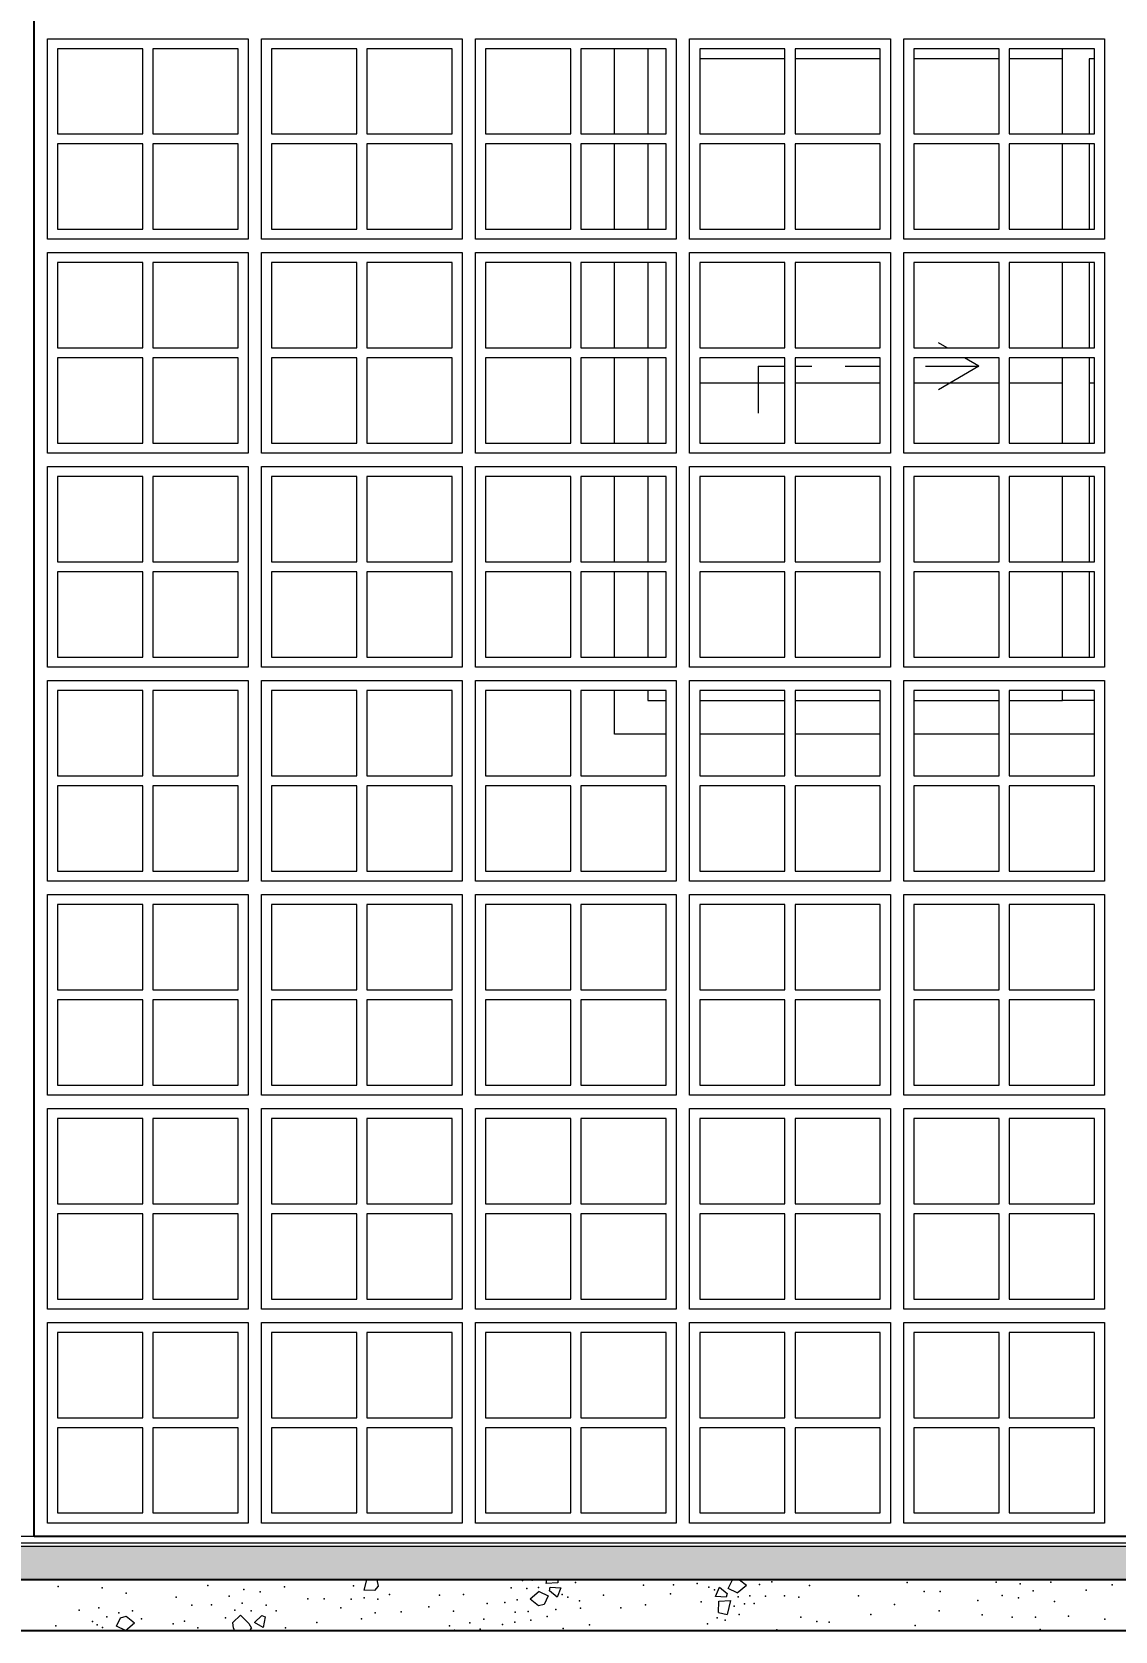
# Model space of a CAD drawing. Header units: metres. Extents: x -77 to 95, y 0 to 9.
# Drawn here: x -15.136 to -13.517, y -0.142 to 2.25 of the extents above; entities that cross this region are included whole.
import ezdxf

# ---------------------------------------------------------------- set-up
doc = ezdxf.new("R2010")
doc.units = ezdxf.units.M
doc.header["$MEASUREMENT"] = 0
doc.layers.add('COTAS EXECUTIVO.EXEC', color=7, linetype='Continuous')
doc.layers.add('LAJES.EST', color=7, linetype='Continuous')
for name, color, linetype, lineweight, true_color in [('COTAS EXECUTIVO.EXEC_Caneta_No__25', 7, 'Continuous', 13, 0x982312), ('Janelas Archicad_Caneta_No__9', 7, 'Continuous', 5, 0x020202), ('Janelas Archicad_Caneta_No__97', 7, 'Continuous', 5, 0x6b6b6b), ('LAJES.EST_Caneta_No__95', 7, 'Continuous', 0, 0xaeaeae)]:
    doc.layers.add(name, color=color, linetype=linetype, lineweight=lineweight, true_color=true_color)
for name, color, linetype, lineweight in [('Janelas Archicad_Caneta_No__241', 7, 'Continuous', 13), ('Janelas Archicad_Caneta_No__3', 7, 'Continuous', 25), ('Janelas Archicad_Caneta_No__43', 44, 'Continuous', 0), ('LAJES.EST_Caneta_No__241', 7, 'Continuous', 13), ('LAJES.EST_Caneta_No__3', 7, 'Continuous', 25), ('PAREDE CONSTRUIR_Caneta_No__241', 7, 'Continuous', 13)]:
    doc.layers.add(name, color=color, linetype=linetype, lineweight=lineweight)
doc.styles.add('ESTILO_GERADO_1', font='arial.ttf')
doc.dimstyles.new('ESTILO_GERADO__4', dxfattribs={"dimtxt": 0.1, "dimasz": 0.0475, "dimexe": 0.18, "dimexo": 0.576106, "dimgap": 0, "dimtad": 1, "dimzin": 0, "dimdsep": 46, "dimtxsty": 'ESTILO_GERADO_1', "dimblk": 'ARROWHEAD_11', "dimblk1": 'ARROWHEAD_11', "dimblk2": 'ARROWHEAD_11', "dimcen": 0.09, "dimclrd": 256, "dimclre": 256, "dimclrt": 256, "dimadec": 0, "dimazin": 0, "dimtfac": 1, "dimtdec": 4, "dimtmove": 0, "dimatfit": 3, "dimfxl": 0, "dimtolj": 1, "dimtzin": 0, "dimarcsym": 0})

# ---------------------------------------------------------------- blocks, each defined once
blk = doc.blocks.new('*X10', base_point=(-62.4632, 0))
at = {"layer": 'LAJES.EST_Caneta_No__241', "color": 7, "linetype": 'Continuous', "lineweight": 13}
for p, q in [((-14.6359, -0.065), (-14.6397, -0.0806)), ((-14.6202, -0.065), (-14.6183, -0.0744)), ((-14.3674, -0.0707), (-14.366, -0.065)), ((-14.35, -0.0696), (-14.3674, -0.0707)), ((-14.3498, -0.065), (-14.35, -0.0696)), ((-14.0949, -0.0778), (-14.0887, -0.065)), ((-14.0887, -0.065), (-14.0885, -0.065)), ((-14.078, -0.065), (-14.0679, -0.073)), ((-14.6236, -0.081), (-14.6397, -0.0806)), ((-14.6183, -0.0744), (-14.6236, -0.081)), ((-14.3775, -0.0826), (-14.3912, -0.0937)), ((-14.3785, -0.1037), (-14.3912, -0.0937)), ((-14.3775, -0.0826), (-14.3642, -0.0889)), ((-14.3642, -0.0889), (-14.3703, -0.1017)), ((-14.3623, -0.0813), (-14.361, -0.0761)), ((-14.3507, -0.0908), (-14.3623, -0.0813)), ((-14.361, -0.0761), (-14.3451, -0.0768)), ((-14.3451, -0.0768), (-14.3507, -0.0908)), ((-14.114, -0.0899), (-14.1083, -0.0759)), ((-14.0981, -0.0907), (-14.114, -0.0899)), ((-14.1083, -0.0759), (-14.0967, -0.0854)), ((-14.0967, -0.0854), (-14.0981, -0.0907)), ((-14.0815, -0.0842), (-14.0949, -0.0778)), ((-14.0815, -0.0842), (-14.0679, -0.073)), ((-15.0033, -0.1216), (-14.9951, -0.1195)), ((-14.9951, -0.1195), (-14.9824, -0.1295)), ((-14.8357, -0.1289), (-14.8241, -0.1177)), ((-14.8241, -0.1177), (-14.8119, -0.1303)), ((-14.8034, -0.1286), (-14.7924, -0.1184)), ((-14.7924, -0.1184), (-14.7874, -0.1205)), ((-14.3703, -0.1017), (-14.3785, -0.1037)), ((-14.1097, -0.1137), (-14.109, -0.0971)), ((-14.1097, -0.1137), (-14.0967, -0.1166)), ((-14.109, -0.0971), (-14.0916, -0.096)), ((-14.0916, -0.096), (-14.0967, -0.1166)), ((-15.0094, -0.1343), (-15.0033, -0.1216)), ((-14.9961, -0.1407), (-15.0094, -0.1343)), ((-14.9961, -0.1407), (-14.9824, -0.1295)), ((-14.8348, -0.1372), (-14.8357, -0.1289)), ((-14.8348, -0.1372), (-14.8333, -0.1415)), ((-14.8119, -0.1303), (-14.8076, -0.1373)), ((-14.8101, -0.1415), (-14.8076, -0.1373)), ((-14.7902, -0.1361), (-14.8034, -0.1286)), ((-14.7874, -0.1205), (-14.7902, -0.1361))]:
    blk.add_line(p, q, dxfattribs=at)
for p in [(-14.4028, -0.0662), (-14.3883, -0.0656), (-14.3235, -0.0689), (-14.1415, -0.0705), (-14.0299, -0.0681), (-13.8276, -0.0691), (-13.6943, -0.0685), (-13.6585, -0.0711), (-13.6127, -0.0687), (-15.0969, -0.0749), (-15.0308, -0.0772), (-14.9951, -0.085), (-14.9203, -0.091), (-14.8729, -0.0736), (-14.8411, -0.0896), (-14.8189, -0.0792), (-14.7946, -0.083), (-14.7584, -0.0754), (-14.7235, -0.0935), (-14.6993, -0.0933), (-14.6587, -0.0938), (-14.6551, -0.0738), (-14.6392, -0.0918), (-14.6188, -0.0937), (-14.6012, -0.0868), (-14.5266, -0.0878), (-14.4906, -0.0869), (-14.4195, -0.0772), (-14.4105, -0.0947), (-14.3963, -0.0779), (-14.3787, -0.0765), (-14.3432, -0.0869), (-14.335, -0.0908), (-14.2817, -0.0877), (-14.2215, -0.0732), (-14.1812, -0.0861), (-14.1771, -0.0723), (-14.124, -0.0759), (-14.1158, -0.0798), (-14.0804, -0.0902), (-14.0628, -0.0889), (-14.0485, -0.072), (-14.0395, -0.0895), (-14.011, -0.0889), (-13.9897, -0.0911), (-13.9738, -0.0736), (-13.9003, -0.089), (-13.8023, -0.0825), (-13.7781, -0.0823), (-13.6857, -0.0882), (-13.6614, -0.092), (-13.6392, -0.0816), (-13.5599, -0.0802), (-13.5211, -0.0724), (-15.0652, -0.1105), (-15.0359, -0.1071), (-15.0059, -0.1141), (-14.9854, -0.1114), (-14.8967, -0.1031), (-14.8675, -0.1026), (-14.8324, -0.1102), (-14.8218, -0.1001), (-14.8084, -0.1116), (-14.786, -0.1027), (-14.7707, -0.1112), (-14.674, -0.1067), (-14.6229, -0.1143), (-14.5842, -0.1128), (-14.5425, -0.1052), (-14.5055, -0.1121), (-14.4552, -0.1006), (-14.4291, -0.0987), (-14.4137, -0.1131), (-14.3943, -0.1125), (-14.3529, -0.1095), (-14.3175, -0.0962), (-14.3157, -0.1072), (-14.2554, -0.107), (-14.2187, -0.1026), (-14.1356, -0.0978), (-14.0863, -0.1044), (-14.0788, -0.1166), (-14.0707, -0.1011), (-14.0562, -0.1005), (-13.8818, -0.117), (-13.8465, -0.102), (-13.7796, -0.1114), (-13.7219, -0.0958), (-13.7154, -0.1173), (-13.6074, -0.0976), (-13.5866, -0.1191), (-15.1003, -0.1336), (-15.0453, -0.1274), (-15.0386, -0.1324), (-15.0304, -0.1364), (-15.0241, -0.1204), (-14.9723, -0.1232), (-14.9248, -0.131), (-14.9079, -0.1266), (-14.8878, -0.1369), (-14.8464, -0.1216), (-14.7571, -0.1367), (-14.7099, -0.1286), (-14.6432, -0.1235), (-14.5119, -0.1336), (-14.5043, -0.1405), (-14.4813, -0.1292), (-14.4658, -0.1388), (-14.4605, -0.124), (-14.4324, -0.1317), (-14.4139, -0.1281), (-14.3899, -0.1251), (-14.3658, -0.1199), (-14.3419, -0.1376), (-14.3026, -0.1324), (-14.1261, -0.1307), (-14.1117, -0.122), (-14.0997, -0.1251), (-14.0222, -0.1396), (-13.9864, -0.121), (-13.9624, -0.1275), (-13.9444, -0.1281), (-13.8155, -0.1331), (-13.6707, -0.1208), (-13.6358, -0.1207), (-13.6286, -0.1394), (-13.5321, -0.1237)]:
    blk.add_point(p, dxfattribs=at)
blk = doc.blocks.new('*D12', base_point=(-62.4632, 0))
at = {"layer": 'COTAS EXECUTIVO.EXEC_Caneta_No__25', "linetype": 'Continuous', "lineweight": 13, "true_color": 0x982312}
for points in [[(-1.472, 3.25), (-1.4711, 3.2452), (-1.4684, 3.2412), (-1.4643, 3.2385), (-1.4595, 3.2375), (-1.4547, 3.2385), (-1.4507, 3.2412), (-1.448, 3.2452), (-1.447, 3.25), (-1.448, 3.2548), (-1.4507, 3.2588), (-1.4547, 3.2615), (-1.4595, 3.2625), (-1.4643, 3.2615), (-1.4684, 3.2588), (-1.4711, 3.2548)], [(-1.472, -0.015), (-1.4711, -0.0198), (-1.4684, -0.0238), (-1.4643, -0.0265), (-1.4595, -0.0275), (-1.4547, -0.0265), (-1.4507, -0.0238), (-1.448, -0.0198), (-1.447, -0.015), (-1.448, -0.0102), (-1.4507, -0.0062), (-1.4547, -0.0035), (-1.4595, -0.0025), (-1.4643, -0.0035), (-1.4684, -0.0062), (-1.4711, -0.0102)]]:
    blk.add_hatch(color=24, dxfattribs=at).paths.add_polyline_path(points)
at = {"layer": 'COTAS EXECUTIVO.EXEC_Caneta_No__25', "color": 24, "linetype": 'Continuous', "lineweight": 13, "true_color": 0x982312}
for p, q in [((-1.472, 3.25), (-2.0356, 3.25)), ((-1.4595, -0.0025), (-1.4595, 3.2375)), ((-1.4126, 3.25), (-1.447, 3.25)), ((-1.472, -0.015), (-2.0356, -0.015)), ((-1.4126, -0.015), (-1.447, -0.015)), ((-1.4595, -0.04), (-1.4595, -0.0275))]:
    blk.add_line(p, q, dxfattribs=at)
for centre in [(-1.4595, 3.25), (-1.4595, -0.015)]:
    blk.add_circle(centre, 0.0125, dxfattribs=at)
at = {"layer": 'COTAS EXECUTIVO.EXEC_Caneta_No__25', "color": 24, "lineweight": 13, "true_color": 0x982312, "insert": (-1.4795, 1.484), "char_height": 0.1, "attachment_point": 7, "rotation": 90, "style": 'ESTILO_GERADO_1'}
blk.add_mtext('\\A1;{\\pql;\\fArial|b0|i0|c0|p0;\\W1.000000;3,26}', dxfattribs=at)
blk = doc.blocks.new('ARROWHEAD_11')
at = {"color": 0, "linetype": 'Continuous', "lineweight": 0}
blk.add_line((0, 0), (-1, 0), dxfattribs=at)
at = {"color": 0, "linetype": 'Continuous', "lineweight": 0, "const_width": 0.25, "flags": 128}
blk.add_lwpolyline([(-0.125, 0, 1), (0.125, 0, 1)], format="xyb", close=True, dxfattribs=at)

msp = doc.modelspace()

# ---------------------------------------------------------------- hatches: boundary and pattern name
at = {"layer": 'LAJES.EST_Caneta_No__95', "linetype": 'Continuous', "lineweight": 0, "true_color": 0xaeaeae}
msp.add_hatch(color=253, dxfattribs=at).paths.add_polyline_path([(-28.3633, -0.015), (-28.3633, -0.065), (4.6383, -0.065), (4.6383, -0.015)])

# ---------------------------------------------------------------- linework, layer by layer
at = {"layer": 'Janelas Archicad_Caneta_No__241', "color": 7, "linetype": 'Continuous', "lineweight": 13}
for p, q in [((-14.2653, 2.0975), (-14.2653, 2.225)), ((-14.2653, 1.955), (-14.2653, 2.0825)), ((-14.2653, 1.7775), (-14.2653, 1.905)), ((-14.2653, 1.635), (-14.2653, 1.7625)), ((-14.2653, 1.4575), (-14.2653, 1.585)), ((-14.2653, 1.315), (-14.2653, 1.4425)), ((-14.2653, 1.2), (-14.2653, 1.265)), ((-14.1877, 1.2), (-14.2653, 1.2)), ((-14.0102, 1.2), (-14.1377, 1.2)), ((-13.8677, 1.2), (-13.9952, 1.2)), ((-13.6902, 1.2), (-13.8177, 1.2)), ((-13.5477, 1.2), (-13.6752, 1.2))]:
    msp.add_line(p, q, dxfattribs=at)
at = {"layer": 'Janelas Archicad_Caneta_No__3', "color": 7, "linetype": 'Continuous', "lineweight": 25}
for p, q in [((-15.1327, 0), (-15.1327, 3.22)), ((-2.3127, 0), (-15.1327, 0))]:
    msp.add_line(p, q, dxfattribs=at)
at = {"layer": 'Janelas Archicad_Caneta_No__43', "color": 44, "linetype": 'Continuous', "lineweight": 0}
for p, q in [((-15.1127, 1.94), (-15.1127, 2.24)), ((-15.1127, 2.24), (-14.8127, 2.24)), ((-14.9702, 2.225), (-15.0977, 2.225)), ((-15.0977, 2.225), (-15.0977, 2.0975)), ((-14.9702, 2.0975), (-14.9702, 2.225)), ((-14.8277, 2.225), (-14.9552, 2.225)), ((-14.9552, 2.225), (-14.9552, 2.0975)), ((-14.8277, 2.0975), (-14.8277, 2.225)), ((-14.8127, 2.24), (-14.8127, 1.94)), ((-14.7927, 1.94), (-14.7927, 2.24)), ((-14.7927, 2.24), (-14.4927, 2.24)), ((-14.6502, 2.225), (-14.7777, 2.225)), ((-14.7777, 2.225), (-14.7777, 2.0975)), ((-14.6502, 2.0975), (-14.6502, 2.225)), ((-14.5077, 2.225), (-14.6352, 2.225)), ((-14.6352, 2.225), (-14.6352, 2.0975)), ((-14.5077, 2.0975), (-14.5077, 2.225)), ((-14.4927, 2.24), (-14.4927, 1.94)), ((-14.4727, 1.94), (-14.4727, 2.24)), ((-14.4727, 2.24), (-14.1727, 2.24)), ((-14.3302, 2.225), (-14.4577, 2.225)), ((-14.4577, 2.225), (-14.4577, 2.0975)), ((-14.3302, 2.0975), (-14.3302, 2.225)), ((-14.1877, 2.225), (-14.3152, 2.225)), ((-14.3152, 2.225), (-14.3152, 2.0975)), ((-14.1877, 2.0975), (-14.1877, 2.225)), ((-14.1727, 2.24), (-14.1727, 1.94)), ((-14.1527, 1.94), (-14.1527, 2.24)), ((-14.1527, 2.24), (-13.8527, 2.24)), ((-14.0102, 2.225), (-14.1377, 2.225)), ((-14.1377, 2.225), (-14.1377, 2.0975)), ((-14.0102, 2.0975), (-14.0102, 2.225)), ((-13.8677, 2.225), (-13.9952, 2.225)), ((-13.9952, 2.225), (-13.9952, 2.0975)), ((-13.8677, 2.0975), (-13.8677, 2.225)), ((-13.8527, 2.24), (-13.8527, 1.94)), ((-13.8327, 1.94), (-13.8327, 2.24)), ((-13.8327, 2.24), (-13.5327, 2.24)), ((-13.6902, 2.225), (-13.8177, 2.225)), ((-13.8177, 2.225), (-13.8177, 2.0975)), ((-13.6902, 2.0975), (-13.6902, 2.225)), ((-13.5477, 2.225), (-13.6752, 2.225)), ((-13.6752, 2.225), (-13.6752, 2.0975)), ((-13.5477, 2.0975), (-13.5477, 2.225)), ((-13.5327, 2.24), (-13.5327, 1.94)), ((-15.0977, 2.0975), (-14.9702, 2.0975)), ((-14.9702, 2.0825), (-15.0977, 2.0825)), ((-15.0977, 2.0825), (-15.0977, 1.955)), ((-14.9702, 1.955), (-14.9702, 2.0825)), ((-14.9552, 2.0975), (-14.8277, 2.0975)), ((-14.8277, 2.0825), (-14.9552, 2.0825)), ((-14.9552, 2.0825), (-14.9552, 1.955)), ((-14.8277, 1.955), (-14.8277, 2.0825)), ((-14.7777, 2.0975), (-14.6502, 2.0975)), ((-14.6502, 2.0825), (-14.7777, 2.0825)), ((-14.7777, 2.0825), (-14.7777, 1.955)), ((-14.6502, 1.955), (-14.6502, 2.0825)), ((-14.6352, 2.0975), (-14.5077, 2.0975)), ((-14.5077, 2.0825), (-14.6352, 2.0825)), ((-14.6352, 2.0825), (-14.6352, 1.955)), ((-14.5077, 1.955), (-14.5077, 2.0825)), ((-14.4577, 2.0975), (-14.3302, 2.0975)), ((-14.3302, 2.0825), (-14.4577, 2.0825)), ((-14.4577, 2.0825), (-14.4577, 1.955)), ((-14.3302, 1.955), (-14.3302, 2.0825)), ((-14.3152, 2.0975), (-14.1877, 2.0975)), ((-14.1877, 2.0825), (-14.3152, 2.0825)), ((-14.3152, 2.0825), (-14.3152, 1.955)), ((-14.1877, 1.955), (-14.1877, 2.0825)), ((-14.1377, 2.0975), (-14.0102, 2.0975)), ((-14.0102, 2.0825), (-14.1377, 2.0825)), ((-14.1377, 2.0825), (-14.1377, 1.955)), ((-14.0102, 1.955), (-14.0102, 2.0825)), ((-13.9952, 2.0975), (-13.8677, 2.0975)), ((-13.8677, 2.0825), (-13.9952, 2.0825)), ((-13.9952, 2.0825), (-13.9952, 1.955)), ((-13.8677, 1.955), (-13.8677, 2.0825)), ((-13.8177, 2.0975), (-13.6902, 2.0975)), ((-13.6902, 2.0825), (-13.8177, 2.0825)), ((-13.8177, 2.0825), (-13.8177, 1.955)), ((-13.6902, 1.955), (-13.6902, 2.0825)), ((-13.6752, 2.0975), (-13.5477, 2.0975)), ((-13.5477, 2.0825), (-13.6752, 2.0825)), ((-13.6752, 2.0825), (-13.6752, 1.955)), ((-13.5477, 1.955), (-13.5477, 2.0825)), ((-14.8127, 1.94), (-15.1127, 1.94)), ((-15.0977, 1.955), (-14.9702, 1.955)), ((-14.9552, 1.955), (-14.8277, 1.955)), ((-14.4927, 1.94), (-14.7927, 1.94)), ((-14.7777, 1.955), (-14.6502, 1.955)), ((-14.6352, 1.955), (-14.5077, 1.955)), ((-14.1727, 1.94), (-14.4727, 1.94)), ((-14.4577, 1.955), (-14.3302, 1.955)), ((-14.3152, 1.955), (-14.1877, 1.955)), ((-13.8527, 1.94), (-14.1527, 1.94)), ((-14.1377, 1.955), (-14.0102, 1.955)), ((-13.9952, 1.955), (-13.8677, 1.955)), ((-13.5327, 1.94), (-13.8327, 1.94)), ((-13.8177, 1.955), (-13.6902, 1.955)), ((-13.6752, 1.955), (-13.5477, 1.955)), ((-15.1127, 1.62), (-15.1127, 1.92)), ((-15.1127, 1.92), (-14.8127, 1.92)), ((-14.8127, 1.92), (-14.8127, 1.62)), ((-14.7927, 1.62), (-14.7927, 1.92)), ((-14.7927, 1.92), (-14.4927, 1.92)), ((-14.4927, 1.92), (-14.4927, 1.62)), ((-14.4727, 1.62), (-14.4727, 1.92)), ((-14.4727, 1.92), (-14.1727, 1.92)), ((-14.1727, 1.92), (-14.1727, 1.62)), ((-14.1527, 1.62), (-14.1527, 1.92)), ((-14.1527, 1.92), (-13.8527, 1.92)), ((-13.8527, 1.92), (-13.8527, 1.62)), ((-13.8327, 1.62), (-13.8327, 1.92)), ((-13.8327, 1.92), (-13.5327, 1.92)), ((-13.5327, 1.92), (-13.5327, 1.62)), ((-14.9702, 1.905), (-15.0977, 1.905)), ((-15.0977, 1.905), (-15.0977, 1.7775)), ((-14.9702, 1.7775), (-14.9702, 1.905)), ((-14.8277, 1.905), (-14.9552, 1.905)), ((-14.9552, 1.905), (-14.9552, 1.7775)), ((-14.8277, 1.7775), (-14.8277, 1.905)), ((-14.6502, 1.905), (-14.7777, 1.905)), ((-14.7777, 1.905), (-14.7777, 1.7775)), ((-14.6502, 1.7775), (-14.6502, 1.905)), ((-14.5077, 1.905), (-14.6352, 1.905)), ((-14.6352, 1.905), (-14.6352, 1.7775)), ((-14.5077, 1.7775), (-14.5077, 1.905)), ((-14.3302, 1.905), (-14.4577, 1.905)), ((-14.4577, 1.905), (-14.4577, 1.7775)), ((-14.3302, 1.7775), (-14.3302, 1.905)), ((-14.1877, 1.905), (-14.3152, 1.905)), ((-14.3152, 1.905), (-14.3152, 1.7775)), ((-14.1877, 1.7775), (-14.1877, 1.905)), ((-14.0102, 1.905), (-14.1377, 1.905)), ((-14.1377, 1.905), (-14.1377, 1.7775)), ((-14.0102, 1.7775), (-14.0102, 1.905)), ((-13.8677, 1.905), (-13.9952, 1.905)), ((-13.9952, 1.905), (-13.9952, 1.7775)), ((-13.8677, 1.7775), (-13.8677, 1.905)), ((-13.6902, 1.905), (-13.8177, 1.905)), ((-13.8177, 1.905), (-13.8177, 1.7775)), ((-13.6902, 1.7775), (-13.6902, 1.905)), ((-13.5477, 1.905), (-13.6752, 1.905)), ((-13.6752, 1.905), (-13.6752, 1.7775)), ((-13.5477, 1.7775), (-13.5477, 1.905)), ((-15.0977, 1.7775), (-14.9702, 1.7775)), ((-14.9552, 1.7775), (-14.8277, 1.7775)), ((-14.7777, 1.7775), (-14.6502, 1.7775)), ((-14.6352, 1.7775), (-14.5077, 1.7775)), ((-14.4577, 1.7775), (-14.3302, 1.7775)), ((-14.3152, 1.7775), (-14.1877, 1.7775)), ((-14.1377, 1.7775), (-14.0102, 1.7775)), ((-13.9952, 1.7775), (-13.8677, 1.7775)), ((-13.8177, 1.7775), (-13.6902, 1.7775)), ((-13.6752, 1.7775), (-13.5477, 1.7775)), ((-14.9702, 1.7625), (-15.0977, 1.7625)), ((-15.0977, 1.7625), (-15.0977, 1.635)), ((-14.9702, 1.635), (-14.9702, 1.7625)), ((-14.8277, 1.7625), (-14.9552, 1.7625)), ((-14.9552, 1.7625), (-14.9552, 1.635)), ((-14.8277, 1.635), (-14.8277, 1.7625)), ((-14.6502, 1.7625), (-14.7777, 1.7625)), ((-14.7777, 1.7625), (-14.7777, 1.635)), ((-14.6502, 1.635), (-14.6502, 1.7625)), ((-14.5077, 1.7625), (-14.6352, 1.7625)), ((-14.6352, 1.7625), (-14.6352, 1.635)), ((-14.5077, 1.635), (-14.5077, 1.7625)), ((-14.3302, 1.7625), (-14.4577, 1.7625)), ((-14.4577, 1.7625), (-14.4577, 1.635)), ((-14.3302, 1.635), (-14.3302, 1.7625)), ((-14.1877, 1.7625), (-14.3152, 1.7625)), ((-14.3152, 1.7625), (-14.3152, 1.635)), ((-14.1877, 1.635), (-14.1877, 1.7625)), ((-14.0102, 1.7625), (-14.1377, 1.7625)), ((-14.1377, 1.7625), (-14.1377, 1.635)), ((-14.0102, 1.635), (-14.0102, 1.7625)), ((-13.8677, 1.7625), (-13.9952, 1.7625)), ((-13.9952, 1.7625), (-13.9952, 1.635)), ((-13.8677, 1.635), (-13.8677, 1.7625)), ((-13.6902, 1.7625), (-13.8177, 1.7625)), ((-13.8177, 1.7625), (-13.8177, 1.635)), ((-13.6902, 1.635), (-13.6902, 1.7625)), ((-13.5477, 1.7625), (-13.6752, 1.7625)), ((-13.6752, 1.7625), (-13.6752, 1.635)), ((-13.5477, 1.635), (-13.5477, 1.7625)), ((-15.0977, 1.635), (-14.9702, 1.635)), ((-14.9552, 1.635), (-14.8277, 1.635)), ((-14.7777, 1.635), (-14.6502, 1.635)), ((-14.6352, 1.635), (-14.5077, 1.635)), ((-14.4577, 1.635), (-14.3302, 1.635)), ((-14.3152, 1.635), (-14.1877, 1.635)), ((-14.1377, 1.635), (-14.0102, 1.635)), ((-13.9952, 1.635), (-13.8677, 1.635)), ((-13.8177, 1.635), (-13.6902, 1.635)), ((-13.6752, 1.635), (-13.5477, 1.635)), ((-14.8127, 1.62), (-15.1127, 1.62)), ((-14.4927, 1.62), (-14.7927, 1.62)), ((-14.1727, 1.62), (-14.4727, 1.62)), ((-13.8527, 1.62), (-14.1527, 1.62)), ((-13.5327, 1.62), (-13.8327, 1.62)), ((-15.1127, 1.3), (-15.1127, 1.6)), ((-15.1127, 1.6), (-14.8127, 1.6)), ((-14.9702, 1.585), (-15.0977, 1.585)), ((-15.0977, 1.585), (-15.0977, 1.4575)), ((-14.9702, 1.4575), (-14.9702, 1.585)), ((-14.8277, 1.585), (-14.9552, 1.585)), ((-14.9552, 1.585), (-14.9552, 1.4575)), ((-14.8277, 1.4575), (-14.8277, 1.585)), ((-14.8127, 1.6), (-14.8127, 1.3)), ((-14.7927, 1.3), (-14.7927, 1.6)), ((-14.7927, 1.6), (-14.4927, 1.6)), ((-14.6502, 1.585), (-14.7777, 1.585)), ((-14.7777, 1.585), (-14.7777, 1.4575)), ((-14.6502, 1.4575), (-14.6502, 1.585)), ((-14.5077, 1.585), (-14.6352, 1.585)), ((-14.6352, 1.585), (-14.6352, 1.4575)), ((-14.5077, 1.4575), (-14.5077, 1.585)), ((-14.4927, 1.6), (-14.4927, 1.3)), ((-14.4727, 1.3), (-14.4727, 1.6)), ((-14.4727, 1.6), (-14.1727, 1.6)), ((-14.3302, 1.585), (-14.4577, 1.585)), ((-14.4577, 1.585), (-14.4577, 1.4575)), ((-14.3302, 1.4575), (-14.3302, 1.585)), ((-14.1877, 1.585), (-14.3152, 1.585)), ((-14.3152, 1.585), (-14.3152, 1.4575)), ((-14.1877, 1.4575), (-14.1877, 1.585)), ((-14.1727, 1.6), (-14.1727, 1.3)), ((-14.1527, 1.3), (-14.1527, 1.6)), ((-14.1527, 1.6), (-13.8527, 1.6)), ((-14.0102, 1.585), (-14.1377, 1.585)), ((-14.1377, 1.585), (-14.1377, 1.4575)), ((-14.0102, 1.4575), (-14.0102, 1.585)), ((-13.8677, 1.585), (-13.9952, 1.585)), ((-13.9952, 1.585), (-13.9952, 1.4575)), ((-13.8677, 1.4575), (-13.8677, 1.585)), ((-13.8527, 1.6), (-13.8527, 1.3)), ((-13.8327, 1.3), (-13.8327, 1.6)), ((-13.8327, 1.6), (-13.5327, 1.6)), ((-13.6902, 1.585), (-13.8177, 1.585)), ((-13.8177, 1.585), (-13.8177, 1.4575)), ((-13.6902, 1.4575), (-13.6902, 1.585)), ((-13.5477, 1.585), (-13.6752, 1.585)), ((-13.6752, 1.585), (-13.6752, 1.4575)), ((-13.5477, 1.4575), (-13.5477, 1.585)), ((-13.5327, 1.6), (-13.5327, 1.3)), ((-15.0977, 1.4575), (-14.9702, 1.4575)), ((-14.9702, 1.4425), (-15.0977, 1.4425)), ((-15.0977, 1.4425), (-15.0977, 1.315)), ((-14.9702, 1.315), (-14.9702, 1.4425)), ((-14.9552, 1.4575), (-14.8277, 1.4575)), ((-14.8277, 1.4425), (-14.9552, 1.4425)), ((-14.9552, 1.4425), (-14.9552, 1.315)), ((-14.8277, 1.315), (-14.8277, 1.4425)), ((-14.7777, 1.4575), (-14.6502, 1.4575)), ((-14.6502, 1.4425), (-14.7777, 1.4425)), ((-14.7777, 1.4425), (-14.7777, 1.315)), ((-14.6502, 1.315), (-14.6502, 1.4425)), ((-14.6352, 1.4575), (-14.5077, 1.4575)), ((-14.5077, 1.4425), (-14.6352, 1.4425)), ((-14.6352, 1.4425), (-14.6352, 1.315)), ((-14.5077, 1.315), (-14.5077, 1.4425)), ((-14.4577, 1.4575), (-14.3302, 1.4575)), ((-14.3302, 1.4425), (-14.4577, 1.4425)), ((-14.4577, 1.4425), (-14.4577, 1.315)), ((-14.3302, 1.315), (-14.3302, 1.4425)), ((-14.3152, 1.4575), (-14.1877, 1.4575)), ((-14.1877, 1.4425), (-14.3152, 1.4425)), ((-14.3152, 1.4425), (-14.3152, 1.315)), ((-14.1877, 1.315), (-14.1877, 1.4425)), ((-14.1377, 1.4575), (-14.0102, 1.4575)), ((-14.0102, 1.4425), (-14.1377, 1.4425)), ((-14.1377, 1.4425), (-14.1377, 1.315)), ((-14.0102, 1.315), (-14.0102, 1.4425)), ((-13.9952, 1.4575), (-13.8677, 1.4575)), ((-13.8677, 1.4425), (-13.9952, 1.4425)), ((-13.9952, 1.4425), (-13.9952, 1.315)), ((-13.8677, 1.315), (-13.8677, 1.4425)), ((-13.8177, 1.4575), (-13.6902, 1.4575)), ((-13.6902, 1.4425), (-13.8177, 1.4425)), ((-13.8177, 1.4425), (-13.8177, 1.315)), ((-13.6902, 1.315), (-13.6902, 1.4425)), ((-13.6752, 1.4575), (-13.5477, 1.4575)), ((-13.5477, 1.4425), (-13.6752, 1.4425)), ((-13.6752, 1.4425), (-13.6752, 1.315)), ((-13.5477, 1.315), (-13.5477, 1.4425)), ((-14.8127, 1.3), (-15.1127, 1.3)), ((-15.0977, 1.315), (-14.9702, 1.315)), ((-14.9552, 1.315), (-14.8277, 1.315)), ((-14.4927, 1.3), (-14.7927, 1.3)), ((-14.7777, 1.315), (-14.6502, 1.315)), ((-14.6352, 1.315), (-14.5077, 1.315)), ((-14.1727, 1.3), (-14.4727, 1.3)), ((-14.4577, 1.315), (-14.3302, 1.315)), ((-14.3152, 1.315), (-14.1877, 1.315)), ((-13.8527, 1.3), (-14.1527, 1.3)), ((-14.1377, 1.315), (-14.0102, 1.315)), ((-13.9952, 1.315), (-13.8677, 1.315)), ((-13.5327, 1.3), (-13.8327, 1.3)), ((-13.8177, 1.315), (-13.6902, 1.315)), ((-13.6752, 1.315), (-13.5477, 1.315)), ((-15.1127, 0.98), (-15.1127, 1.28)), ((-15.1127, 1.28), (-14.8127, 1.28)), ((-14.8127, 1.28), (-14.8127, 0.98)), ((-14.7927, 0.98), (-14.7927, 1.28)), ((-14.7927, 1.28), (-14.4927, 1.28)), ((-14.4927, 1.28), (-14.4927, 0.98)), ((-14.4727, 0.98), (-14.4727, 1.28)), ((-14.4727, 1.28), (-14.1727, 1.28)), ((-14.1727, 1.28), (-14.1727, 0.98)), ((-14.1527, 0.98), (-14.1527, 1.28)), ((-14.1527, 1.28), (-13.8527, 1.28)), ((-13.8527, 1.28), (-13.8527, 0.98)), ((-13.8327, 0.98), (-13.8327, 1.28)), ((-13.8327, 1.28), (-13.5327, 1.28)), ((-13.5327, 1.28), (-13.5327, 0.98)), ((-14.9702, 1.265), (-15.0977, 1.265)), ((-15.0977, 1.265), (-15.0977, 1.1375)), ((-14.9702, 1.1375), (-14.9702, 1.265)), ((-14.8277, 1.265), (-14.9552, 1.265)), ((-14.9552, 1.265), (-14.9552, 1.1375)), ((-14.8277, 1.1375), (-14.8277, 1.265)), ((-14.6502, 1.265), (-14.7777, 1.265)), ((-14.7777, 1.265), (-14.7777, 1.1375)), ((-14.6502, 1.1375), (-14.6502, 1.265)), ((-14.5077, 1.265), (-14.6352, 1.265)), ((-14.6352, 1.265), (-14.6352, 1.1375)), ((-14.5077, 1.1375), (-14.5077, 1.265)), ((-14.3302, 1.265), (-14.4577, 1.265)), ((-14.4577, 1.265), (-14.4577, 1.1375)), ((-14.3302, 1.1375), (-14.3302, 1.265)), ((-14.1877, 1.265), (-14.3152, 1.265)), ((-14.3152, 1.265), (-14.3152, 1.1375)), ((-14.1877, 1.1375), (-14.1877, 1.265)), ((-14.0102, 1.265), (-14.1377, 1.265)), ((-14.1377, 1.265), (-14.1377, 1.1375)), ((-14.0102, 1.1375), (-14.0102, 1.265)), ((-13.8677, 1.265), (-13.9952, 1.265)), ((-13.9952, 1.265), (-13.9952, 1.1375)), ((-13.8677, 1.1375), (-13.8677, 1.265)), ((-13.6902, 1.265), (-13.8177, 1.265)), ((-13.8177, 1.265), (-13.8177, 1.1375)), ((-13.6902, 1.1375), (-13.6902, 1.265)), ((-13.5477, 1.265), (-13.6752, 1.265)), ((-13.6752, 1.265), (-13.6752, 1.1375)), ((-13.5477, 1.1375), (-13.5477, 1.265)), ((-15.0977, 1.1375), (-14.9702, 1.1375)), ((-14.9552, 1.1375), (-14.8277, 1.1375)), ((-14.7777, 1.1375), (-14.6502, 1.1375)), ((-14.6352, 1.1375), (-14.5077, 1.1375)), ((-14.4577, 1.1375), (-14.3302, 1.1375)), ((-14.3152, 1.1375), (-14.1877, 1.1375)), ((-14.1377, 1.1375), (-14.0102, 1.1375)), ((-13.9952, 1.1375), (-13.8677, 1.1375)), ((-13.8177, 1.1375), (-13.6902, 1.1375)), ((-13.6752, 1.1375), (-13.5477, 1.1375)), ((-14.9702, 1.1225), (-15.0977, 1.1225)), ((-15.0977, 1.1225), (-15.0977, 0.995)), ((-14.9702, 0.995), (-14.9702, 1.1225)), ((-14.8277, 1.1225), (-14.9552, 1.1225)), ((-14.9552, 1.1225), (-14.9552, 0.995)), ((-14.8277, 0.995), (-14.8277, 1.1225)), ((-14.6502, 1.1225), (-14.7777, 1.1225)), ((-14.7777, 1.1225), (-14.7777, 0.995)), ((-14.6502, 0.995), (-14.6502, 1.1225)), ((-14.5077, 1.1225), (-14.6352, 1.1225)), ((-14.6352, 1.1225), (-14.6352, 0.995)), ((-14.5077, 0.995), (-14.5077, 1.1225)), ((-14.3302, 1.1225), (-14.4577, 1.1225)), ((-14.4577, 1.1225), (-14.4577, 0.995)), ((-14.3302, 0.995), (-14.3302, 1.1225)), ((-14.1877, 1.1225), (-14.3152, 1.1225)), ((-14.3152, 1.1225), (-14.3152, 0.995)), ((-14.1877, 0.995), (-14.1877, 1.1225)), ((-14.0102, 1.1225), (-14.1377, 1.1225)), ((-14.1377, 1.1225), (-14.1377, 0.995)), ((-14.0102, 0.995), (-14.0102, 1.1225)), ((-13.8677, 1.1225), (-13.9952, 1.1225)), ((-13.9952, 1.1225), (-13.9952, 0.995)), ((-13.8677, 0.995), (-13.8677, 1.1225)), ((-13.6902, 1.1225), (-13.8177, 1.1225)), ((-13.8177, 1.1225), (-13.8177, 0.995)), ((-13.6902, 0.995), (-13.6902, 1.1225)), ((-13.5477, 1.1225), (-13.6752, 1.1225)), ((-13.6752, 1.1225), (-13.6752, 0.995)), ((-13.5477, 0.995), (-13.5477, 1.1225)), ((-15.0977, 0.995), (-14.9702, 0.995)), ((-14.9552, 0.995), (-14.8277, 0.995)), ((-14.7777, 0.995), (-14.6502, 0.995)), ((-14.6352, 0.995), (-14.5077, 0.995)), ((-14.4577, 0.995), (-14.3302, 0.995)), ((-14.3152, 0.995), (-14.1877, 0.995)), ((-14.1377, 0.995), (-14.0102, 0.995)), ((-13.9952, 0.995), (-13.8677, 0.995)), ((-13.8177, 0.995), (-13.6902, 0.995)), ((-13.6752, 0.995), (-13.5477, 0.995)), ((-14.8127, 0.98), (-15.1127, 0.98)), ((-15.1127, 0.66), (-15.1127, 0.96)), ((-15.1127, 0.96), (-14.8127, 0.96)), ((-14.8127, 0.96), (-14.8127, 0.66)), ((-14.4927, 0.98), (-14.7927, 0.98)), ((-14.7927, 0.66), (-14.7927, 0.96)), ((-14.7927, 0.96), (-14.4927, 0.96)), ((-14.4927, 0.96), (-14.4927, 0.66)), ((-14.1727, 0.98), (-14.4727, 0.98)), ((-14.4727, 0.66), (-14.4727, 0.96)), ((-14.4727, 0.96), (-14.1727, 0.96)), ((-14.1727, 0.96), (-14.1727, 0.66)), ((-13.8527, 0.98), (-14.1527, 0.98)), ((-14.1527, 0.66), (-14.1527, 0.96)), ((-14.1527, 0.96), (-13.8527, 0.96)), ((-13.8527, 0.96), (-13.8527, 0.66)), ((-13.5327, 0.98), (-13.8327, 0.98)), ((-13.8327, 0.66), (-13.8327, 0.96)), ((-13.8327, 0.96), (-13.5327, 0.96)), ((-13.5327, 0.96), (-13.5327, 0.66)), ((-14.9702, 0.945), (-15.0977, 0.945)), ((-15.0977, 0.945), (-15.0977, 0.8175)), ((-14.9702, 0.8175), (-14.9702, 0.945)), ((-14.8277, 0.945), (-14.9552, 0.945)), ((-14.9552, 0.945), (-14.9552, 0.8175)), ((-14.8277, 0.8175), (-14.8277, 0.945)), ((-14.6502, 0.945), (-14.7777, 0.945)), ((-14.7777, 0.945), (-14.7777, 0.8175)), ((-14.6502, 0.8175), (-14.6502, 0.945)), ((-14.5077, 0.945), (-14.6352, 0.945)), ((-14.6352, 0.945), (-14.6352, 0.8175)), ((-14.5077, 0.8175), (-14.5077, 0.945)), ((-14.3302, 0.945), (-14.4577, 0.945)), ((-14.4577, 0.945), (-14.4577, 0.8175)), ((-14.3302, 0.8175), (-14.3302, 0.945)), ((-14.1877, 0.945), (-14.3152, 0.945)), ((-14.3152, 0.945), (-14.3152, 0.8175)), ((-14.1877, 0.8175), (-14.1877, 0.945)), ((-14.0102, 0.945), (-14.1377, 0.945)), ((-14.1377, 0.945), (-14.1377, 0.8175)), ((-14.0102, 0.8175), (-14.0102, 0.945)), ((-13.8677, 0.945), (-13.9952, 0.945)), ((-13.9952, 0.945), (-13.9952, 0.8175)), ((-13.8677, 0.8175), (-13.8677, 0.945)), ((-13.6902, 0.945), (-13.8177, 0.945)), ((-13.8177, 0.945), (-13.8177, 0.8175)), ((-13.6902, 0.8175), (-13.6902, 0.945)), ((-13.5477, 0.945), (-13.6752, 0.945)), ((-13.6752, 0.945), (-13.6752, 0.8175)), ((-13.5477, 0.8175), (-13.5477, 0.945)), ((-15.0977, 0.8175), (-14.9702, 0.8175)), ((-14.9552, 0.8175), (-14.8277, 0.8175)), ((-14.7777, 0.8175), (-14.6502, 0.8175)), ((-14.6352, 0.8175), (-14.5077, 0.8175)), ((-14.4577, 0.8175), (-14.3302, 0.8175)), ((-14.3152, 0.8175), (-14.1877, 0.8175)), ((-14.1377, 0.8175), (-14.0102, 0.8175)), ((-13.9952, 0.8175), (-13.8677, 0.8175)), ((-13.8177, 0.8175), (-13.6902, 0.8175)), ((-13.6752, 0.8175), (-13.5477, 0.8175)), ((-14.9702, 0.8025), (-15.0977, 0.8025)), ((-15.0977, 0.8025), (-15.0977, 0.675)), ((-14.9702, 0.675), (-14.9702, 0.8025)), ((-14.8277, 0.8025), (-14.9552, 0.8025)), ((-14.9552, 0.8025), (-14.9552, 0.675)), ((-14.8277, 0.675), (-14.8277, 0.8025)), ((-14.6502, 0.8025), (-14.7777, 0.8025)), ((-14.7777, 0.8025), (-14.7777, 0.675)), ((-14.6502, 0.675), (-14.6502, 0.8025)), ((-14.5077, 0.8025), (-14.6352, 0.8025)), ((-14.6352, 0.8025), (-14.6352, 0.675)), ((-14.5077, 0.675), (-14.5077, 0.8025)), ((-14.3302, 0.8025), (-14.4577, 0.8025)), ((-14.4577, 0.8025), (-14.4577, 0.675)), ((-14.3302, 0.675), (-14.3302, 0.8025)), ((-14.1877, 0.8025), (-14.3152, 0.8025)), ((-14.3152, 0.8025), (-14.3152, 0.675)), ((-14.1877, 0.675), (-14.1877, 0.8025)), ((-14.0102, 0.8025), (-14.1377, 0.8025)), ((-14.1377, 0.8025), (-14.1377, 0.675)), ((-14.0102, 0.675), (-14.0102, 0.8025)), ((-13.8677, 0.8025), (-13.9952, 0.8025)), ((-13.9952, 0.8025), (-13.9952, 0.675)), ((-13.8677, 0.675), (-13.8677, 0.8025)), ((-13.6902, 0.8025), (-13.8177, 0.8025)), ((-13.8177, 0.8025), (-13.8177, 0.675)), ((-13.6902, 0.675), (-13.6902, 0.8025)), ((-13.5477, 0.8025), (-13.6752, 0.8025)), ((-13.6752, 0.8025), (-13.6752, 0.675)), ((-13.5477, 0.675), (-13.5477, 0.8025)), ((-15.0977, 0.675), (-14.9702, 0.675)), ((-14.9552, 0.675), (-14.8277, 0.675)), ((-14.7777, 0.675), (-14.6502, 0.675)), ((-14.6352, 0.675), (-14.5077, 0.675)), ((-14.4577, 0.675), (-14.3302, 0.675)), ((-14.3152, 0.675), (-14.1877, 0.675)), ((-14.1377, 0.675), (-14.0102, 0.675)), ((-13.9952, 0.675), (-13.8677, 0.675)), ((-13.8177, 0.675), (-13.6902, 0.675)), ((-13.6752, 0.675), (-13.5477, 0.675)), ((-14.8127, 0.66), (-15.1127, 0.66)), ((-14.4927, 0.66), (-14.7927, 0.66)), ((-14.1727, 0.66), (-14.4727, 0.66)), ((-13.8527, 0.66), (-14.1527, 0.66)), ((-13.5327, 0.66), (-13.8327, 0.66)), ((-15.1127, 0.34), (-15.1127, 0.64)), ((-15.1127, 0.64), (-14.8127, 0.64)), ((-14.9702, 0.625), (-15.0977, 0.625)), ((-15.0977, 0.625), (-15.0977, 0.4975)), ((-14.9702, 0.4975), (-14.9702, 0.625)), ((-14.8277, 0.625), (-14.9552, 0.625)), ((-14.9552, 0.625), (-14.9552, 0.4975)), ((-14.8277, 0.4975), (-14.8277, 0.625)), ((-14.8127, 0.64), (-14.8127, 0.34)), ((-14.7927, 0.34), (-14.7927, 0.64)), ((-14.7927, 0.64), (-14.4927, 0.64)), ((-14.6502, 0.625), (-14.7777, 0.625)), ((-14.7777, 0.625), (-14.7777, 0.4975)), ((-14.6502, 0.4975), (-14.6502, 0.625)), ((-14.5077, 0.625), (-14.6352, 0.625)), ((-14.6352, 0.625), (-14.6352, 0.4975)), ((-14.5077, 0.4975), (-14.5077, 0.625)), ((-14.4927, 0.64), (-14.4927, 0.34)), ((-14.4727, 0.34), (-14.4727, 0.64)), ((-14.4727, 0.64), (-14.1727, 0.64)), ((-14.3302, 0.625), (-14.4577, 0.625)), ((-14.4577, 0.625), (-14.4577, 0.4975)), ((-14.3302, 0.4975), (-14.3302, 0.625)), ((-14.1877, 0.625), (-14.3152, 0.625)), ((-14.3152, 0.625), (-14.3152, 0.4975)), ((-14.1877, 0.4975), (-14.1877, 0.625)), ((-14.1727, 0.64), (-14.1727, 0.34)), ((-14.1527, 0.34), (-14.1527, 0.64)), ((-14.1527, 0.64), (-13.8527, 0.64)), ((-14.0102, 0.625), (-14.1377, 0.625)), ((-14.1377, 0.625), (-14.1377, 0.4975)), ((-14.0102, 0.4975), (-14.0102, 0.625)), ((-13.8677, 0.625), (-13.9952, 0.625)), ((-13.9952, 0.625), (-13.9952, 0.4975)), ((-13.8677, 0.4975), (-13.8677, 0.625)), ((-13.8527, 0.64), (-13.8527, 0.34)), ((-13.8327, 0.34), (-13.8327, 0.64)), ((-13.8327, 0.64), (-13.5327, 0.64)), ((-13.6902, 0.625), (-13.8177, 0.625)), ((-13.8177, 0.625), (-13.8177, 0.4975)), ((-13.6902, 0.4975), (-13.6902, 0.625)), ((-13.5477, 0.625), (-13.6752, 0.625)), ((-13.6752, 0.625), (-13.6752, 0.4975)), ((-13.5477, 0.4975), (-13.5477, 0.625)), ((-13.5327, 0.64), (-13.5327, 0.34)), ((-15.0977, 0.4975), (-14.9702, 0.4975)), ((-14.9702, 0.4825), (-15.0977, 0.4825)), ((-15.0977, 0.4825), (-15.0977, 0.355)), ((-14.9702, 0.355), (-14.9702, 0.4825)), ((-14.9552, 0.4975), (-14.8277, 0.4975)), ((-14.8277, 0.4825), (-14.9552, 0.4825)), ((-14.9552, 0.4825), (-14.9552, 0.355)), ((-14.8277, 0.355), (-14.8277, 0.4825)), ((-14.7777, 0.4975), (-14.6502, 0.4975)), ((-14.6502, 0.4825), (-14.7777, 0.4825)), ((-14.7777, 0.4825), (-14.7777, 0.355)), ((-14.6502, 0.355), (-14.6502, 0.4825)), ((-14.6352, 0.4975), (-14.5077, 0.4975)), ((-14.5077, 0.4825), (-14.6352, 0.4825)), ((-14.6352, 0.4825), (-14.6352, 0.355)), ((-14.5077, 0.355), (-14.5077, 0.4825)), ((-14.4577, 0.4975), (-14.3302, 0.4975)), ((-14.3302, 0.4825), (-14.4577, 0.4825)), ((-14.4577, 0.4825), (-14.4577, 0.355)), ((-14.3302, 0.355), (-14.3302, 0.4825)), ((-14.3152, 0.4975), (-14.1877, 0.4975)), ((-14.1877, 0.4825), (-14.3152, 0.4825)), ((-14.3152, 0.4825), (-14.3152, 0.355)), ((-14.1877, 0.355), (-14.1877, 0.4825)), ((-14.1377, 0.4975), (-14.0102, 0.4975)), ((-14.0102, 0.4825), (-14.1377, 0.4825)), ((-14.1377, 0.4825), (-14.1377, 0.355)), ((-14.0102, 0.355), (-14.0102, 0.4825)), ((-13.9952, 0.4975), (-13.8677, 0.4975)), ((-13.8677, 0.4825), (-13.9952, 0.4825)), ((-13.9952, 0.4825), (-13.9952, 0.355)), ((-13.8677, 0.355), (-13.8677, 0.4825)), ((-13.8177, 0.4975), (-13.6902, 0.4975)), ((-13.6902, 0.4825), (-13.8177, 0.4825)), ((-13.8177, 0.4825), (-13.8177, 0.355)), ((-13.6902, 0.355), (-13.6902, 0.4825)), ((-13.6752, 0.4975), (-13.5477, 0.4975)), ((-13.5477, 0.4825), (-13.6752, 0.4825)), ((-13.6752, 0.4825), (-13.6752, 0.355)), ((-13.5477, 0.355), (-13.5477, 0.4825)), ((-14.8127, 0.34), (-15.1127, 0.34)), ((-15.0977, 0.355), (-14.9702, 0.355)), ((-14.9552, 0.355), (-14.8277, 0.355)), ((-14.4927, 0.34), (-14.7927, 0.34)), ((-14.7777, 0.355), (-14.6502, 0.355)), ((-14.6352, 0.355), (-14.5077, 0.355)), ((-14.1727, 0.34), (-14.4727, 0.34)), ((-14.4577, 0.355), (-14.3302, 0.355)), ((-14.3152, 0.355), (-14.1877, 0.355)), ((-13.8527, 0.34), (-14.1527, 0.34)), ((-14.1377, 0.355), (-14.0102, 0.355)), ((-13.9952, 0.355), (-13.8677, 0.355)), ((-13.5327, 0.34), (-13.8327, 0.34)), ((-13.8177, 0.355), (-13.6902, 0.355)), ((-13.6752, 0.355), (-13.5477, 0.355)), ((-15.1127, 0.02), (-15.1127, 0.32)), ((-15.1127, 0.32), (-14.8127, 0.32)), ((-14.8127, 0.32), (-14.8127, 0.02)), ((-14.7927, 0.02), (-14.7927, 0.32)), ((-14.7927, 0.32), (-14.4927, 0.32)), ((-14.4927, 0.32), (-14.4927, 0.02)), ((-14.4727, 0.02), (-14.4727, 0.32)), ((-14.4727, 0.32), (-14.1727, 0.32)), ((-14.1727, 0.32), (-14.1727, 0.02)), ((-14.1527, 0.02), (-14.1527, 0.32)), ((-14.1527, 0.32), (-13.8527, 0.32)), ((-13.8527, 0.32), (-13.8527, 0.02)), ((-13.8327, 0.02), (-13.8327, 0.32)), ((-13.8327, 0.32), (-13.5327, 0.32)), ((-13.5327, 0.32), (-13.5327, 0.02)), ((-14.9702, 0.305), (-15.0977, 0.305)), ((-15.0977, 0.305), (-15.0977, 0.1775)), ((-14.9702, 0.1775), (-14.9702, 0.305)), ((-14.8277, 0.305), (-14.9552, 0.305)), ((-14.9552, 0.305), (-14.9552, 0.1775)), ((-14.8277, 0.1775), (-14.8277, 0.305)), ((-14.6502, 0.305), (-14.7777, 0.305)), ((-14.7777, 0.305), (-14.7777, 0.1775)), ((-14.6502, 0.1775), (-14.6502, 0.305)), ((-14.5077, 0.305), (-14.6352, 0.305)), ((-14.6352, 0.305), (-14.6352, 0.1775)), ((-14.5077, 0.1775), (-14.5077, 0.305)), ((-14.3302, 0.305), (-14.4577, 0.305)), ((-14.4577, 0.305), (-14.4577, 0.1775)), ((-14.3302, 0.1775), (-14.3302, 0.305)), ((-14.1877, 0.305), (-14.3152, 0.305)), ((-14.3152, 0.305), (-14.3152, 0.1775)), ((-14.1877, 0.1775), (-14.1877, 0.305)), ((-14.0102, 0.305), (-14.1377, 0.305)), ((-14.1377, 0.305), (-14.1377, 0.1775)), ((-14.0102, 0.1775), (-14.0102, 0.305)), ((-13.8677, 0.305), (-13.9952, 0.305)), ((-13.9952, 0.305), (-13.9952, 0.1775)), ((-13.8677, 0.1775), (-13.8677, 0.305)), ((-13.6902, 0.305), (-13.8177, 0.305)), ((-13.8177, 0.305), (-13.8177, 0.1775)), ((-13.6902, 0.1775), (-13.6902, 0.305)), ((-13.5477, 0.305), (-13.6752, 0.305)), ((-13.6752, 0.305), (-13.6752, 0.1775)), ((-13.5477, 0.1775), (-13.5477, 0.305)), ((-15.0977, 0.1775), (-14.9702, 0.1775)), ((-14.9552, 0.1775), (-14.8277, 0.1775)), ((-14.7777, 0.1775), (-14.6502, 0.1775)), ((-14.6352, 0.1775), (-14.5077, 0.1775)), ((-14.4577, 0.1775), (-14.3302, 0.1775)), ((-14.3152, 0.1775), (-14.1877, 0.1775)), ((-14.1377, 0.1775), (-14.0102, 0.1775)), ((-13.9952, 0.1775), (-13.8677, 0.1775)), ((-13.8177, 0.1775), (-13.6902, 0.1775)), ((-13.6752, 0.1775), (-13.5477, 0.1775)), ((-14.9702, 0.1625), (-15.0977, 0.1625)), ((-15.0977, 0.1625), (-15.0977, 0.035)), ((-14.9702, 0.035), (-14.9702, 0.1625)), ((-14.8277, 0.1625), (-14.9552, 0.1625)), ((-14.9552, 0.1625), (-14.9552, 0.035)), ((-14.8277, 0.035), (-14.8277, 0.1625)), ((-14.6502, 0.1625), (-14.7777, 0.1625)), ((-14.7777, 0.1625), (-14.7777, 0.035)), ((-14.6502, 0.035), (-14.6502, 0.1625)), ((-14.5077, 0.1625), (-14.6352, 0.1625)), ((-14.6352, 0.1625), (-14.6352, 0.035)), ((-14.5077, 0.035), (-14.5077, 0.1625)), ((-14.3302, 0.1625), (-14.4577, 0.1625)), ((-14.4577, 0.1625), (-14.4577, 0.035)), ((-14.3302, 0.035), (-14.3302, 0.1625)), ((-14.1877, 0.1625), (-14.3152, 0.1625)), ((-14.3152, 0.1625), (-14.3152, 0.035)), ((-14.1877, 0.035), (-14.1877, 0.1625)), ((-14.0102, 0.1625), (-14.1377, 0.1625)), ((-14.1377, 0.1625), (-14.1377, 0.035)), ((-14.0102, 0.035), (-14.0102, 0.1625)), ((-13.8677, 0.1625), (-13.9952, 0.1625)), ((-13.9952, 0.1625), (-13.9952, 0.035)), ((-13.8677, 0.035), (-13.8677, 0.1625)), ((-13.6902, 0.1625), (-13.8177, 0.1625)), ((-13.8177, 0.1625), (-13.8177, 0.035)), ((-13.6902, 0.035), (-13.6902, 0.1625)), ((-13.5477, 0.1625), (-13.6752, 0.1625)), ((-13.6752, 0.1625), (-13.6752, 0.035)), ((-13.5477, 0.035), (-13.5477, 0.1625)), ((-15.0977, 0.035), (-14.9702, 0.035)), ((-14.9552, 0.035), (-14.8277, 0.035)), ((-14.7777, 0.035), (-14.6502, 0.035)), ((-14.6352, 0.035), (-14.5077, 0.035)), ((-14.4577, 0.035), (-14.3302, 0.035)), ((-14.3152, 0.035), (-14.1877, 0.035)), ((-14.1377, 0.035), (-14.0102, 0.035)), ((-13.9952, 0.035), (-13.8677, 0.035)), ((-13.8177, 0.035), (-13.6902, 0.035)), ((-13.6752, 0.035), (-13.5477, 0.035)), ((-14.8127, 0.02), (-15.1127, 0.02)), ((-14.4927, 0.02), (-14.7927, 0.02)), ((-14.1727, 0.02), (-14.4727, 0.02)), ((-13.8527, 0.02), (-14.1527, 0.02)), ((-13.5327, 0.02), (-13.8327, 0.02))]:
    msp.add_line(p, q, dxfattribs=at)
at = {"layer": 'Janelas Archicad_Caneta_No__9', "color": 18, "linetype": 'Continuous', "lineweight": 5, "true_color": 0x020202}
for p, q in [((-14.2153, 2.225), (-14.2153, 2.0975)), ((-13.5953, 2.21), (-13.5953, 2.225)), ((-14.0102, 2.21), (-14.1377, 2.21)), ((-13.8677, 2.21), (-13.9952, 2.21)), ((-13.6902, 2.21), (-13.8177, 2.21)), ((-13.5953, 2.21), (-13.6752, 2.21)), ((-13.5953, 2.0975), (-13.5953, 2.21)), ((-13.5553, 2.21), (-13.5553, 2.0975)), ((-13.5477, 2.21), (-13.5553, 2.21)), ((-14.2153, 2.0825), (-14.2153, 1.955)), ((-13.5953, 1.955), (-13.5953, 2.0825)), ((-13.5553, 2.0825), (-13.5553, 1.955)), ((-14.2153, 1.905), (-14.2153, 1.7775)), ((-13.5953, 1.7775), (-13.5953, 1.905)), ((-13.5553, 1.905), (-13.5553, 1.7775)), ((-14.2153, 1.7625), (-14.2153, 1.635)), ((-13.5953, 1.635), (-13.5953, 1.7625)), ((-13.5553, 1.7625), (-13.5553, 1.635)), ((-14.0102, 1.725), (-14.1377, 1.725)), ((-13.8677, 1.725), (-13.9952, 1.725)), ((-13.6902, 1.725), (-13.8177, 1.725)), ((-13.5953, 1.725), (-13.6752, 1.725)), ((-13.5477, 1.725), (-13.5553, 1.725)), ((-14.2153, 1.585), (-14.2153, 1.4575)), ((-13.5953, 1.4575), (-13.5953, 1.585)), ((-13.5553, 1.585), (-13.5553, 1.4575)), ((-14.2153, 1.4425), (-14.2153, 1.315)), ((-13.5953, 1.315), (-13.5953, 1.4425)), ((-13.5553, 1.4425), (-13.5553, 1.315)), ((-14.2153, 1.265), (-14.2153, 1.25)), ((-14.2153, 1.25), (-14.1877, 1.25)), ((-14.1377, 1.25), (-14.0102, 1.25)), ((-13.9952, 1.25), (-13.8677, 1.25)), ((-13.8177, 1.25), (-13.6902, 1.25)), ((-13.6752, 1.25), (-13.5953, 1.25)), ((-13.5953, 1.25), (-13.5953, 1.265)), ((-13.5477, 1.25), (-13.5953, 1.25))]:
    msp.add_line(p, q, dxfattribs=at)
at = {"layer": 'Janelas Archicad_Caneta_No__97', "color": 251, "linetype": 'Continuous', "lineweight": 5, "true_color": 0x6b6b6b}
for p, q in [((-13.768, 1.7775), (-13.7809, 1.785)), ((-14.0503, 1.75), (-14.0102, 1.75)), ((-14.0503, 1.75), (-14.0503, 1.68)), ((-13.9952, 1.75), (-13.9703, 1.75)), ((-13.9203, 1.75), (-13.8677, 1.75)), ((-13.8003, 1.75), (-13.7203, 1.75)), ((-13.7203, 1.75), (-13.7809, 1.715)), ((-13.7203, 1.75), (-13.742, 1.7625))]:
    msp.add_line(p, q, dxfattribs=at)
at = {"layer": 'LAJES.EST_Caneta_No__241', "color": 7, "linetype": 'Continuous', "lineweight": 13}
for p, q in [((4.6383, -0.015), (-28.3633, -0.015)), ((-2.1627, -0.01), (-15.3631, -0.01))]:
    msp.add_line(p, q, dxfattribs=at)
at = {"layer": 'LAJES.EST_Caneta_No__3', "color": 7, "linetype": 'Continuous', "lineweight": 25}
for p, q in [((4.6383, -0.065), (-28.3633, -0.065)), ((4.6383, -0.1415), (-28.3633, -0.1415))]:
    msp.add_line(p, q, dxfattribs=at)
at = {"layer": 'PAREDE CONSTRUIR_Caneta_No__241', "color": 7, "linetype": 'Continuous', "lineweight": 13}
msp.add_line((-15.1327, 0), (-15.1631, 0), dxfattribs=at)

# ---------------------------------------------------------------- block references
at = {"layer": 'LAJES.EST', "lineweight": 0}
msp.add_blockref('*X10', (-62.4632, 0), dxfattribs=at)

# ---------------------------------------------------------------- dimensions: what is measured, and where the dimension line sits
at = {"layer": 'COTAS EXECUTIVO.EXEC', "color": 24, "linetype": 'Continuous', "lineweight": 13, "true_color": 0x982312}
dim = msp.add_linear_dim(base=(-1.4595136245, 3.249999991), p1=(-14.7616731409, -0.0150000072), p2=(-2.1626731337, 3.249999991), angle=90, dimstyle='ESTILO_GERADO__4', dxfattribs=at)
dim.commit()
dim.dimension.update_dxf_attribs({"geometry": '*D12', "text_midpoint": (-1.5295136248, 1.6134980066), "dimtype": 160, "text_rotation": 90})

doc.saveas('drawing.dxf')
